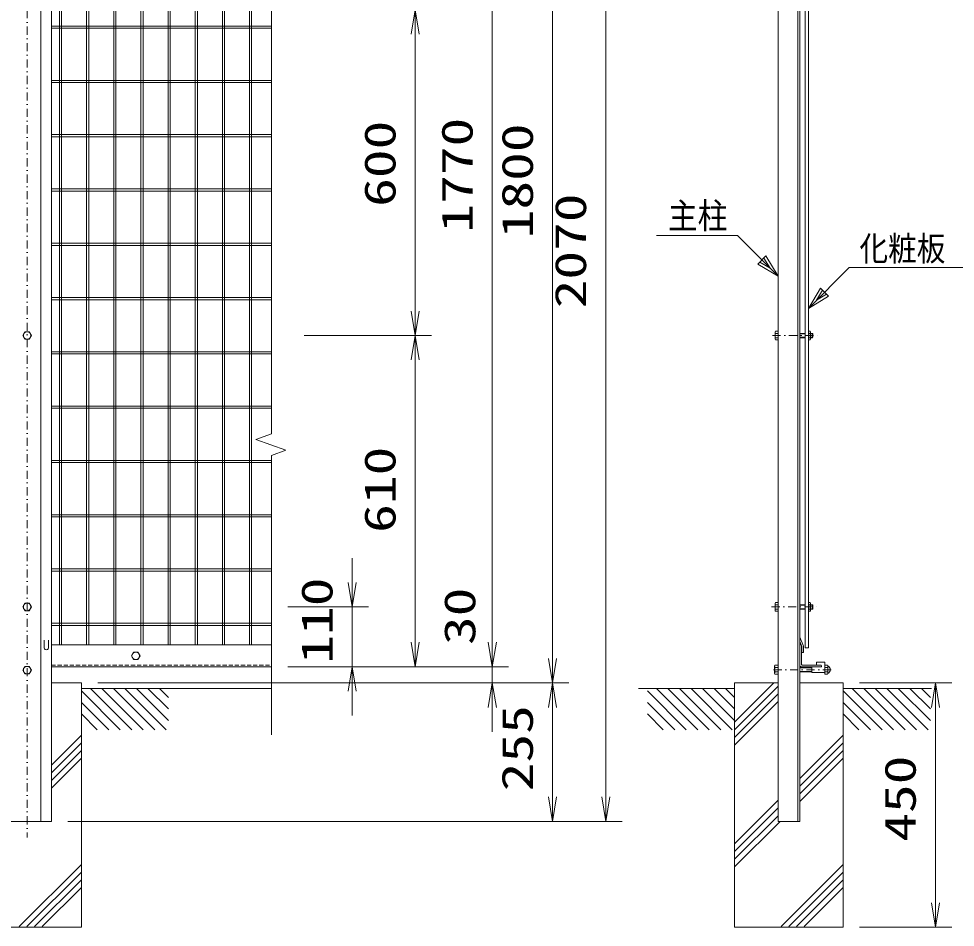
# Model space of a CAD drawing. Units: millimetres, scale not verified. Extents: x -4425 to 4425, y -3150 to 3150.
# Drawn here: x -1352 to 372, y -116 to 1557 of the extents above; entities that cross this region are included whole.
import ezdxf
from ezdxf.enums import TextEntityAlignment as Align

# ---------------------------------------------------------------- set-up
doc = ezdxf.new("R2010")
doc.units = ezdxf.units.MM
doc.header["$LTSCALE"] = 30
doc.linetypes.add('USER1', pattern=[1.01, 0.5, -0.25, 0.01, -0.25])
doc.linetypes.add('USER2', pattern=[0.375, 0.25, -0.125])
for name, color, linetype, lineweight in [('0-0_1', 4, 'Continuous', 18), ('0-1_2', 7, 'Continuous', 9), ('0-2_0', 1, 'Continuous', 18)]:
    doc.layers.add(name, color=color, linetype=linetype, lineweight=lineweight)
doc.styles.add('ＭＳ ゴシック', font='')
doc.styles.get('ＭＳ ゴシック').set_extended_font_data('MS Gothic')

# ---------------------------------------------------------------- blocks, each defined once
blk = doc.blocks.new('C2')
at = {"layer": '0-0_1'}
blk.add_line((133599, 121550.1), (135849, 123800.1), dxfattribs=at)
blk.add_lwpolyline([(134712.7, 122218.3), (133599, 121550.1), (134267.2, 122663.8)], close=True, dxfattribs=at)
blk.add_lwpolyline([(134601.3, 122329.7), (134044.4, 121995.6), (134378.5, 122552.4)], dxfattribs=at)
blk = doc.blocks.new('C3')
at = {"layer": '0-0_1'}
blk.add_line((131919, 123330.8), (129669, 125580.8), dxfattribs=at)
blk.add_lwpolyline([(131250.8, 124444.5), (131919, 123330.8), (130805.3, 123999)], close=True, dxfattribs=at)
blk.add_lwpolyline([(131139.4, 124333.1), (131473.5, 123776.3), (130916.7, 124110.4)], dxfattribs=at)
blk = doc.blocks.new('DARROWS')
at = {"layer": '0-2_0', "color": 2}
blk.add_line((0, 0), (-29.97, 0), dxfattribs=at)
blk.add_lwpolyline([(-30, -5), (0, 0), (-30, 5)], dxfattribs=at)

msp = doc.modelspace()

# ---------------------------------------------------------------- linework, layer by layer
at = {"layer": '0-0_1', "linetype": 'USER1'}
for p, q in [((-1336.74, 2148.67), (-1336.74, 49.05)), ((35.83, 973.67), (118.93, 973.67)), ((34.1, 473.67), (118.93, 473.67)), ((37.81, 358.17), (144.8, 358.17))]:
    msp.add_line(p, q, dxfattribs=at)
at = {"layer": '0-0_1', "color": 7, "lineweight": 9}
for p, q in [((-1311.74, 2148.67), (-1311.74, 78.67)), ((-1291.74, 2148.67), (-1291.74, 78.67)), ((82.63, 2148.67), (82.63, 78.67)), ((86.13, 2148.67), (86.13, 78.67)), ((96.13, 2098.67), (96.13, 398.67)), ((102.13, 2098.67), (102.13, 398.67)), ((86.13, 1548.67), (86.13, 128.67)), ((93.13, 401.27), (86.13, 417.91)), ((-1305.49, 412.5), (-1305.49, 398.67)), ((-1297.49, 412.5), (-1297.49, 398.67)), ((-886.74, 403.67), (-1291.74, 403.67)), ((90.13, 400.67), (86.13, 410.17)), ((86.13, 403.67), (87.63, 403.67)), ((89.13, 368.17), (89.13, 402.17)), ((90.13, 389.67), (90.13, 400.67)), ((93.13, 389.67), (93.13, 401.27)), ((96.13, 398.67), (102.13, 398.67)), ((90.13, 389.67), (93.13, 389.67)), ((-886.74, 363.67), (-1291.74, 363.67)), ((88.13, 363.67), (126.13, 363.67)), ((90.63, 366.67), (124.63, 366.67)), ((108.13, 363.17), (126.13, 363.17)), ((108.13, 353.17), (108.13, 363.17)), ((126.13, 365.17), (126.13, 363.17)), ((108.13, 353.17), (132.13, 353.17)), ((-1236.74, 333.67), (-1291.74, 333.67)), ((-1236.74, 333.67), (-1236.74, -116.33)), ((-33.87, 333.67), (-33.87, -116.33)), ((46.13, 333.67), (-33.87, 333.67)), ((166.13, 333.67), (86.13, 333.67)), ((166.13, 333.67), (166.13, -116.33)), ((-886.74, 323.67), (-1236.74, 323.67)), ((-33.87, 323.67), (-210.89, 323.67)), ((166.13, 323.67), (328.76, 323.67)), ((-1291.74, 78.67), (-1381.74, 78.67)), ((46.13, 78.67), (86.13, 78.67)), ((-1236.74, -116.33), (-1436.74, -116.33)), ((166.13, -116.33), (-33.87, -116.33))]:
    msp.add_line(p, q, dxfattribs=at)
at = {"layer": '0-0_1'}
for p, q in [((-1277.24, 2093.67), (-1277.24, 403.67)), ((-1273.24, 2093.67), (-1273.24, 403.67)), ((-1227.24, 2093.67), (-1227.24, 403.67)), ((-1223.24, 2093.67), (-1223.24, 403.67)), ((-1177.24, 2093.67), (-1177.24, 403.67)), ((-1173.24, 2093.67), (-1173.24, 403.67)), ((-1127.24, 2093.67), (-1127.24, 403.67)), ((-1123.24, 2093.67), (-1123.24, 403.67)), ((-1077.24, 2093.67), (-1077.24, 403.67)), ((-1073.24, 2093.67), (-1073.24, 403.67)), ((-1027.24, 2093.67), (-1027.24, 403.67)), ((-1023.24, 2093.67), (-1023.24, 403.67)), ((-977.24, 2093.67), (-977.24, 403.67)), ((-973.24, 2093.67), (-973.24, 403.67)), ((-927.24, 2093.67), (-927.24, 403.67)), ((-923.24, 2093.67), (-923.24, 403.67)), ((-886.74, 1708.67), (-886.74, 792.8)), ((-886.74, 1543.67), (-1291.74, 1543.67)), ((-886.74, 1539.67), (-1291.74, 1539.67)), ((-886.74, 1443.67), (-1291.74, 1443.67)), ((-886.74, 1439.67), (-1291.74, 1439.67)), ((-886.74, 1343.67), (-1291.74, 1343.67)), ((-886.74, 1339.67), (-1291.74, 1339.67)), ((-886.74, 1243.67), (-1291.74, 1243.67)), ((-886.74, 1239.67), (-1291.74, 1239.67)), ((-177.62, 1158.03), (-28.87, 1158.03)), ((-886.74, 1143.67), (-1291.74, 1143.67)), ((-886.74, 1139.67), (-1291.74, 1139.67)), ((177.13, 1098.67), (402.13, 1098.67)), ((-886.74, 1043.67), (-1291.74, 1043.67)), ((-886.74, 1039.67), (-1291.74, 1039.67)), ((-886.74, 943.67), (-1291.74, 943.67)), ((-886.74, 939.67), (-1291.74, 939.67)), ((-886.74, 843.67), (-1291.74, 843.67)), ((-886.74, 839.67), (-1291.74, 839.67)), ((-860.02, 762.22), (-886.74, 752.49)), ((-886.74, 743.67), (-1291.74, 743.67)), ((-886.74, 752.49), (-886.74, 332.02)), ((-886.74, 739.67), (-1291.74, 739.67)), ((-886.74, 643.67), (-1291.74, 643.67)), ((-886.74, 639.67), (-1291.74, 639.67)), ((-886.74, 543.67), (-1291.74, 543.67)), ((-886.74, 539.67), (-1291.74, 539.67)), ((-886.74, 443.67), (-1291.74, 443.67)), ((-886.74, 439.67), (-1291.74, 439.67)), ((-886.74, 332.02), (-886.74, 237.92)), ((38.13, 333.67), (-33.87, 261.67)), ((-1236.74, 318.99), (-1165.32, 247.57)), ((-1220.21, 323.67), (-1144.11, 247.57)), ((-1199, 323.67), (-1122.89, 247.57)), ((-1177.78, 323.67), (-1101.68, 247.57)), ((-1156.57, 323.67), (-1080.47, 247.57)), ((-1135.35, 323.67), (-1076.21, 264.53)), ((-1114.14, 323.67), (-1076.21, 285.74)), ((-1092.93, 323.67), (-1076.21, 306.96)), ((-194.39, 318.99), (-122.97, 247.57)), ((-177.86, 323.67), (-101.76, 247.57)), ((-156.65, 323.67), (-80.55, 247.57)), ((-135.44, 323.67), (-59.33, 247.57)), ((-114.22, 323.67), (-38.12, 247.57)), ((-93.01, 323.67), (-33.87, 264.53)), ((-71.8, 323.67), (-33.87, 285.74)), ((-50.58, 323.67), (-33.87, 306.96)), ((46.13, 327.53), (-33.87, 247.53)), ((46.13, 313.39), (-33.87, 233.39)), ((166.13, 318.99), (237.55, 247.57)), ((182.66, 323.67), (258.76, 247.57)), ((203.88, 323.67), (279.98, 247.57)), ((225.09, 323.67), (301.19, 247.57)), ((246.3, 323.67), (322.4, 247.57)), ((267.52, 323.67), (326.66, 264.53)), ((288.73, 323.67), (326.66, 285.74)), ((309.94, 323.67), (326.66, 306.96)), ((-1236.74, 297.78), (-1186.53, 247.57)), ((-194.39, 297.78), (-144.19, 247.57)), ((46.13, 299.25), (-33.87, 219.25)), ((166.13, 297.78), (216.34, 247.57)), ((-1236.74, 276.56), (-1207.75, 247.57)), ((-194.39, 276.56), (-165.4, 247.57)), ((166.13, 276.56), (195.12, 247.57)), ((-1236.74, 237.52), (-1291.74, 182.52)), ((166.13, 237.52), (86.13, 157.52)), ((-1236.74, 223.38), (-1291.74, 168.38)), ((-1236.74, 209.24), (-1291.74, 154.24)), ((166.13, 223.38), (86.13, 143.38)), ((166.13, 209.24), (86.13, 129.24)), ((-1236.74, 195.1), (-1291.74, 140.1)), ((166.13, 195.1), (86.13, 115.1)), ((46.13, 117.52), (-33.87, 37.52)), ((46.13, 103.38), (-33.87, 23.38)), ((46.13, 89.24), (-33.87, 9.24)), ((49.71, 78.67), (-33.87, -4.91)), ((-1236.74, -0.77), (-1351.16, -115.2)), ((-1236.74, -14.91), (-1337.02, -115.2)), ((166.13, -0.77), (51.71, -115.2)), ((166.13, -14.91), (65.85, -115.2)), ((-1236.74, -29.05), (-1322.88, -115.2)), ((166.13, -29.05), (79.99, -115.2)), ((-1236.74, -43.2), (-1308.74, -115.2)), ((166.13, -43.2), (94.13, -115.2))]:
    msp.add_line(p, q, dxfattribs=at)
at = {"layer": '0-0_1', "color": 7, "linetype": 'USER2', "lineweight": 9}
msp.add_line((-1291.74, 366.67), (-886.74, 366.67), dxfattribs=at)
at = {"layer": '0-0_1', "color": 7, "lineweight": 9}
for points in [[(86.13, 2148.67), (46.13, 2148.67), (46.13, 78.67)], [(132.13, 366.17), (132.13, 372.17), (117.13, 372.17), (117.13, 366.67)]]:
    msp.add_lwpolyline(points, dxfattribs=at)
at = {"layer": '0-0_1'}
msp.add_lwpolyline([(-860.02, 762.22), (-915.39, 782.37), (-886.74, 792.8)], dxfattribs=at)
at = {"layer": '0-0_1', "color": 7, "lineweight": 9}
for centre, radius, start, end in [((-1301.49, 398.67), 4, 179.99664, 0.00327), ((87.63, 402.17), 1.5, 0, 90), ((88.13, 365.67), 2, 179.99992, 270), ((90.63, 368.17), 1.5, 179.99992, 270), ((124.63, 365.17), 1.5, 0.01748, 90), ((134.7, 358.13), 7.61, 294.03079, 66.50049)]:
    msp.add_arc(centre, radius, start, end, dxfattribs=at)
at = {"layer": '0-1_2'}
for p, q in [((40.53, 980.6), (41.15, 981.67)), ((40.53, 966.75), (40.53, 980.6)), ((40.53, 966.75), (41.15, 965.67)), ((46.13, 981.67), (41.15, 981.67)), ((46.13, 977.67), (41.15, 977.67)), ((46.13, 969.67), (41.15, 969.67)), ((96.13, 977.67), (86.13, 977.67)), ((96.13, 969.67), (86.13, 969.67)), ((102.13, 981.67), (104.91, 981.67)), ((102.13, 977.67), (104.91, 977.67)), ((102.13, 969.67), (104.91, 969.67)), ((105.53, 966.75), (104.91, 965.67)), ((109.57, 977.67), (105.53, 977.67)), ((109.57, 969.67), (105.53, 969.67)), ((110.37, 976.87), (109.57, 977.67)), ((110.37, 970.47), (109.57, 969.67)), ((110.37, 970.47), (110.37, 976.87)), ((46.13, 965.67), (41.15, 965.67)), ((102.13, 965.67), (104.91, 965.67)), ((40.53, 480.6), (41.15, 481.67)), ((40.53, 466.75), (40.53, 480.6)), ((40.53, 466.75), (41.15, 465.67)), ((46.13, 481.67), (41.15, 481.67)), ((46.13, 477.67), (41.15, 477.67)), ((46.13, 469.67), (41.15, 469.67)), ((46.13, 465.67), (41.15, 465.67)), ((96.13, 477.67), (86.13, 477.67)), ((96.13, 469.67), (86.13, 469.67)), ((102.13, 481.67), (104.91, 481.67)), ((102.13, 477.67), (104.91, 477.67)), ((102.13, 469.67), (104.91, 469.67)), ((102.13, 465.67), (104.91, 465.67)), ((105.53, 480.6), (104.91, 481.67)), ((105.53, 466.75), (104.91, 465.67)), ((105.53, 466.75), (105.53, 480.6)), ((109.57, 477.67), (105.53, 477.67)), ((109.57, 469.67), (105.53, 469.67)), ((110.37, 476.87), (109.57, 477.67)), ((110.37, 470.47), (109.57, 469.67)), ((110.37, 470.47), (110.37, 476.87)), ((39.73, 365.1), (40.35, 366.17)), ((39.73, 351.25), (39.73, 365.1)), ((46.13, 366.17), (40.35, 366.17)), ((46.13, 362.17), (40.35, 362.17)), ((46.13, 350.17), (46.13, 366.17)), ((86.13, 362.17), (108.13, 362.17)), ((132.13, 366.17), (137.11, 366.17)), ((132.13, 350.17), (132.13, 366.17)), ((132.13, 362.17), (137.11, 362.17)), ((132.13, 354.17), (132.13, 362.17)), ((137.73, 365.1), (137.11, 366.17)), ((137.73, 351.25), (137.73, 365.1)), ((39.73, 351.25), (40.35, 350.17)), ((46.13, 354.17), (40.35, 354.17)), ((46.13, 350.17), (40.35, 350.17)), ((86.13, 354.17), (108.13, 354.17)), ((132.13, 354.17), (137.17, 354.17)), ((132.13, 350.17), (137.11, 350.17)), ((137.73, 351.25), (137.11, 350.17))]:
    msp.add_line(p, q, dxfattribs=at)
at = {"layer": '0-1_2', "color": 4, "lineweight": 18}
for p, q in [((96.13, 976.87), (86.13, 976.87)), ((96.13, 970.47), (86.13, 970.47)), ((110.37, 976.87), (105.53, 976.87)), ((110.37, 970.47), (105.53, 970.47)), ((109.57, 969.67), (109.57, 977.67)), ((96.13, 476.87), (86.13, 476.87)), ((96.13, 470.47), (86.13, 470.47)), ((110.37, 476.87), (105.53, 476.87)), ((110.37, 470.47), (105.53, 470.47)), ((109.57, 469.67), (109.57, 477.67)), ((86.13, 361.37), (108.13, 361.37)), ((86.13, 354.97), (108.13, 354.97))]:
    msp.add_line(p, q, dxfattribs=at)
at = {"layer": '0-1_2'}
for points in [[(-1328.74, 973.67), (-1332.74, 980.6), (-1340.74, 980.6), (-1344.74, 973.67), (-1340.74, 966.74), (-1332.74, 966.74)], [(-1328.74, 473.67), (-1332.74, 480.6), (-1340.74, 480.6), (-1344.74, 473.67), (-1340.74, 466.75), (-1332.74, 466.75)], [(-1144.74, 383.67), (-1140.74, 390.6), (-1132.74, 390.6), (-1128.74, 383.67), (-1132.74, 376.75), (-1140.74, 376.75)], [(-1328.74, 357.35), (-1332.74, 364.28), (-1340.74, 364.28), (-1344.74, 357.35), (-1340.74, 350.42), (-1332.74, 350.42)]]:
    msp.add_lwpolyline(points, close=True, dxfattribs=at)
msp.add_lwpolyline([(105.53, 966.75), (105.53, 980.6), (104.91, 981.67)], dxfattribs=at)
for centre in [(-1336.74, 973.67), (-1336.74, 473.67), (-1136.74, 383.67), (-1336.74, 357.35)]:
    msp.add_circle(centre, 6.93, dxfattribs=at)
for centre, radius, start, end in [((47.77, 966.75), 7.27, 156.37221, 179.99992), ((47.77, 980.6), 7.23, 179.99992, 203.96513), ((54.96, 973.55), 14.39, 163.38925, 195.69363), ((91.06, 973.78), 14.44, 343.48505, 15.69528), ((98.3, 966.75), 7.23, 0, 23.94398), ((98.3, 980.6), 7.27, 336.35699, 0.0036), ((47.77, 466.75), 7.27, 156.37221, 179.99992), ((47.77, 480.6), 7.23, 179.99992, 203.96555), ((54.96, 473.55), 14.39, 163.38925, 195.69363), ((91.06, 473.78), 14.44, 343.48505, 15.69528), ((98.3, 466.75), 7.23, 0, 23.94439), ((98.3, 480.6), 7.27, 336.35699, 0.0036), ((46.96, 365.1), 7.27, 179.99632, 203.64328), ((54.2, 358.28), 14.44, 164.30521, 196.51659), ((123.3, 358.05), 14.39, 344.30731, 16.61112), ((130.5, 365.1), 7.23, 336.03555, 0), ((46.96, 351.25), 7.23, 156.05595, 179.99992), ((130.5, 351.25), 7.27, 0, 23.62772)]:
    msp.add_arc(centre, radius, start, end, dxfattribs=at)
at = {"layer": '0-2_0', "color": 2}
for p, q in [((-480.17, 2088.67), (-480.17, 408.67)), ((-369.17, 2088.67), (-369.17, 378.67)), ((-271.17, 2103.67), (-271.17, 123.67)), ((-622.17, 1528.67), (-622.17, 1018.67)), ((-622.17, 928.67), (-622.17, 408.67)), ((-738.17, 518.67), (-738.17, 563.67)), ((-738.17, 363.67), (-738.17, 473.67)), ((-480.17, 408.67), (-480.17, 453.67)), ((-480.17, 363.67), (-480.17, 333.67)), ((-738.17, 318.67), (-738.17, 273.67)), ((-480.17, 288.67), (-480.17, 243.67)), ((-369.17, 288.67), (-369.17, 123.67)), ((335.83, 288.67), (335.83, -71.33))]:
    msp.add_line(p, q, dxfattribs=at)
at = {"layer": '0-2_0'}
for p, q in [((-826.74, 973.67), (-592.17, 973.67)), ((-826.74, 973.67), (-592.17, 973.67)), ((-856.74, 473.67), (-708.17, 473.67)), ((-856.74, 363.67), (-450.17, 363.67)), ((-826.74, 363.67), (-450.17, 363.67)), ((-826.74, 363.67), (-592.17, 363.67)), ((-826.74, 363.67), (-708.17, 363.67)), ((-1206.74, 333.67), (-339.17, 333.67)), ((-1206.74, 333.67), (-450.17, 333.67)), ((-1206.74, 333.67), (-339.17, 333.67)), ((196.13, 333.67), (365.83, 333.67)), ((-1261.74, 78.67), (-339.17, 78.67)), ((-1176.74, 78.67), (-241.17, 78.67)), ((196.13, -116.33), (365.83, -116.33))]:
    msp.add_line(p, q, dxfattribs=at)

# ---------------------------------------------------------------- block references
at = {"layer": '0-2_0', "xscale": 1.5, "yscale": 1.5}
for p, rotation in [((-622.17, 1573.67), 90), ((-622.17, 973.67), 270), ((-622.17, 973.67), 90), ((-738.17, 473.67), 270), ((-622.17, 363.67), 270), ((-480.17, 363.67), 270), ((-480.17, 363.67), 270), ((-738.17, 363.67), 90), ((-369.17, 333.67), 270), ((-480.17, 333.67), 90), ((-369.17, 333.67), 90), ((335.83, 333.67), 90), ((-369.17, 78.67), 270), ((-271.17, 78.67), 270), ((335.83, -116.33), 270)]:
    msp.add_blockref('DARROWS', p, dxfattribs=dict(at, rotation=rotation))
at = {"layer": '0-2_0', "xscale": 0.03333333, "yscale": 0.03333333}
for name in ['C3', 'C2']:
    msp.add_blockref(name, (-4351.17, -3028), dxfattribs=at)

# ---------------------------------------------------------------- texts
at = {"layer": '0-0_1', "style": 'ＭＳ ゴシック', "width": 0.85}
for s, height, p in [('主柱', 47.35, (-156.87, 1156.42)), ('化粧板', 45.46, (196.07, 1097.43))]:
    msp.add_text(s, height=height, dxfattribs=at).set_placement(p, align=Align.BOTTOM_LEFT)
at = {"layer": '0-2_0', "color": 3, "style": 'ＭＳ ゴシック', "width": 1.35}
for s, p in [('600', (-641.06, 1210.67)), ('1770', (-499.06, 1163.17)), ('1800', (-388.06, 1152.67)), ('2070', (-290.06, 1023.67)), ('610', (-641.06, 610.17)), ('110', (-757.06, 369.17)), ('30', (-494.06, 403.5)), ('255', (-388.06, 134.17)), ('450', (316.94, 41.17))]:
    msp.add_text(s, height=57.62, rotation=90, dxfattribs=at).set_placement(p, align=Align.BOTTOM_LEFT)

doc.saveas('drawing.dxf')
